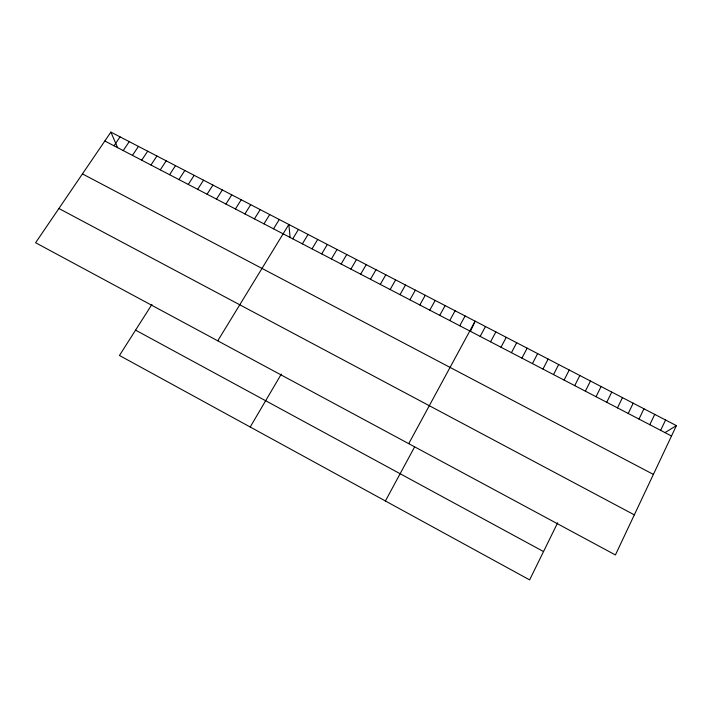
<?xml version="1.0" encoding="UTF-8"?>
<svg xmlns="http://www.w3.org/2000/svg" width="712" height="712" viewBox="0 0 712 712"><rect width="100%" height="100%" fill="white"/><g stroke="black" fill="none" stroke-linecap="round" stroke-linejoin="round"><path stroke-width="1.07" d="M470.427 331.392L475.127 321.157L408.733 443.656M676.4 425.625L615.417 554.951L35.6 242.739L110.885 132.112L676.4 425.625L664.937 432.647M660.647 430.342L665.56 420M649.807 424.699L654.746 414.393M638.993 419.074L643.959 408.795M628.215 413.467L633.199 403.206M557.647 522.804L529.621 579.888L119.465 355.475L151.941 304.398M617.464 407.869L622.475 397.643M606.74 402.28L611.768 392.09M596.042 396.718L601.097 386.545M585.371 391.155L590.453 381.018M574.726 385.619L579.835 375.509M564.109 380.092L569.244 370.009M553.527 374.583L558.68 364.526M542.962 369.083L548.142 359.062M532.434 363.601L537.631 353.606M521.923 358.127L527.147 348.159M511.447 352.671L516.689 342.73M500.99 347.233L506.259 337.319M490.568 341.805L495.855 331.917M480.164 336.393L485.477 326.532M385.406 500.981L414.607 446.905M459.747 325.767L465.105 315.959M449.735 320.551L455.102 310.77M439.74 315.345L445.133 305.59M429.772 310.156L435.183 300.428M419.831 304.985L425.26 295.284M409.907 299.814L415.363 290.14M400.01 294.67L405.484 285.014M390.14 289.526L395.632 279.905M380.297 284.399L385.806 274.805M370.471 279.291L376.007 269.714M360.673 274.182L366.226 264.642M350.891 269.1L356.472 259.577M250.206 427.013L281.329 374.049M341.146 264.018L346.735 254.522M331.418 258.954L337.025 249.485M321.708 253.908L327.342 244.456M312.034 248.862L317.685 239.446M302.377 243.833L308.047 234.444M292.739 238.823L298.426 229.451M217.756 340.825L288.841 224.476L290.122 237.532M273.542 228.828L279.273 219.51M263.974 223.853L269.723 214.552M254.433 218.878L260.2 209.613M244.919 213.929L250.704 204.682M235.423 208.981L241.226 199.76M225.944 204.05L231.765 194.857M216.493 199.129L222.34 189.962M207.067 194.225L212.924 185.076M197.66 189.33L203.543 180.198M188.28 184.444L194.171 175.339M178.917 179.575L184.835 170.488M169.581 174.707L175.508 165.656M160.262 169.857L166.216 160.832M150.971 165.024L156.934 156.017M141.697 160.2L147.687 151.211M132.45 155.376L138.448 146.423M123.22 150.579L129.237 141.635M114.018 145.782L120.052 136.864M104.833 141.003L671.505 436.002M82.441 173.915L653.394 474.423M58.9 208.5L634.321 514.856M135.574 330.137L543.532 551.56M110.885 132.112L117.64 147.74"/></g></svg>
